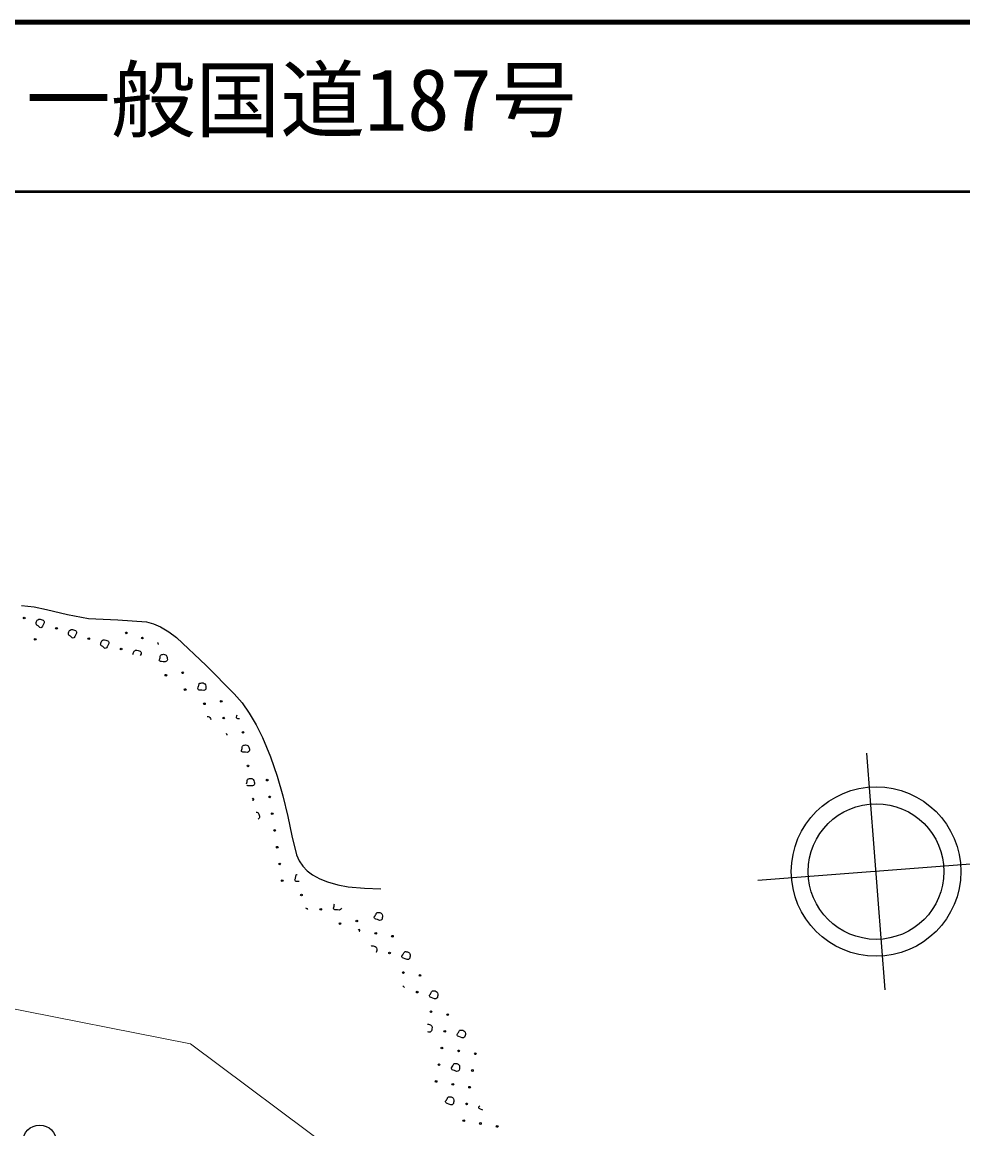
# Model space of a CAD drawing. Units: millimetres, scale not verified. Extents: x 40000 to 680000, y 20000 to 380000.
# Drawn here: x 216512 to 272006, y 314712 to 380000 of the extents above; entities that cross this region are included whole.
import ezdxf
from ezdxf.enums import TextEntityAlignment as Align

# ---------------------------------------------------------------- set-up
doc = ezdxf.new("R2010")
doc.units = ezdxf.units.MM
doc.header["$LTSCALE"] = 1000
for name, color, linetype, lineweight in [('M-BGD', 7, 'Continuous', 25), ('M-BMK-SRVR', 3, 'Continuous', 25), ('M-STR-HTXT', 7, 'Continuous', 13), ('M-TTL', 2, 'Continuous', 140), ('M-TTL-LINE', 7, 'Continuous', 50), ('M-TTL-TXT', 7, 'Continuous', 13)]:
    doc.layers.add(name, color=color, linetype=linetype, lineweight=lineweight)
doc.styles.add('ＭＳ ゴシック', font='')
doc.styles.get('ＭＳ ゴシック').set_extended_font_data('MS Gothic')

msp = doc.modelspace()

# ---------------------------------------------------------------- linework, layer by layer
at = {"layer": 'M-BGD'}
for p, q in [((216477, 345579), (217218, 345498)), ((217218, 345498), (217959, 345356)), ((217406, 344712), (217448, 344749)), ((217448, 344749), (217491, 344771)), ((217491, 344771), (217570, 344778)), ((217570, 344778), (217638, 344767)), ((217638, 344767), (217695, 344745)), ((217695, 344745), (217756, 344723)), ((217756, 344723), (217794, 344685)), ((217959, 345356), (219179, 345060)), ((219179, 345060), (220430, 344819)), ((220430, 344819), (222160, 344748)), ((222160, 344748), (223844, 344616)), ((217334, 344520), (217341, 344554)), ((217338, 344486), (217334, 344520)), ((217354, 344463), (217338, 344486)), ((217341, 344554), (217347, 344590)), ((217347, 344590), (217362, 344647)), ((217384, 344429), (217354, 344463)), ((217362, 344647), (217406, 344712)), ((217424, 344409), (217384, 344429)), ((217462, 344382), (217424, 344409)), ((217506, 344343), (217462, 344382)), ((217563, 344284), (217506, 344343)), ((217610, 344278), (217563, 344284)), ((217649, 344293), (217610, 344278)), ((217681, 344314), (217649, 344293)), ((217709, 344363), (217681, 344314)), ((217754, 344453), (217709, 344363)), ((217814, 344555), (217754, 344453)), ((217794, 344685), (217820, 344634)), ((217820, 344634), (217814, 344555)), ((219267, 344037), (219311, 344102)), ((219311, 344102), (219353, 344140)), ((219353, 344140), (219396, 344161)), ((219396, 344161), (219475, 344169)), ((219475, 344169), (219543, 344157)), ((219543, 344157), (219600, 344136)), ((219600, 344136), (219661, 344114)), ((219661, 344114), (219698, 344076)), ((219698, 344076), (219725, 344025)), ((223844, 344616), (224270, 344498)), ((224270, 344498), (224673, 344324)), ((224673, 344324), (225158, 344040)), ((219239, 343911), (219246, 343945)), ((219243, 343876), (219239, 343911)), ((219259, 343853), (219243, 343876)), ((219246, 343945), (219252, 343981)), ((219252, 343981), (219267, 344037)), ((219289, 343820), (219259, 343853)), ((219329, 343799), (219289, 343820)), ((219367, 343773), (219329, 343799)), ((219411, 343733), (219367, 343773)), ((219468, 343674), (219411, 343733)), ((219514, 343669), (219468, 343674)), ((219553, 343683), (219514, 343669)), ((219586, 343704), (219553, 343683)), ((219614, 343754), (219586, 343704)), ((219659, 343843), (219614, 343754)), ((219719, 343946), (219659, 343843)), ((219725, 344025), (219719, 343946)), ((221157, 343371), (221172, 343428)), ((221172, 343428), (221216, 343493)), ((221216, 343493), (221258, 343530)), ((221258, 343530), (221300, 343552)), ((221300, 343552), (221380, 343559)), ((221380, 343559), (221447, 343547)), ((221447, 343547), (221505, 343526)), ((221505, 343526), (221565, 343504)), ((221565, 343504), (221603, 343466)), ((221603, 343466), (221630, 343415)), ((221630, 343415), (221624, 343336)), ((225158, 344040), (225621, 343699)), ((225621, 343699), (227364, 342043)), ((221144, 343301), (221150, 343335)), ((221148, 343267), (221144, 343301)), ((221164, 343244), (221148, 343267)), ((221150, 343335), (221157, 343371)), ((221194, 343210), (221164, 343244)), ((221234, 343190), (221194, 343210)), ((221272, 343163), (221234, 343190)), ((221316, 343124), (221272, 343163)), ((221373, 343065), (221316, 343124)), ((221419, 343059), (221373, 343065)), ((221458, 343074), (221419, 343059)), ((221491, 343095), (221458, 343074)), ((221519, 343144), (221491, 343095)), ((221564, 343234), (221519, 343144)), ((221624, 343336), (221564, 343234)), ((223055, 342726), (223062, 342762)), ((223062, 342762), (223076, 342818)), ((223076, 342818), (223120, 342883)), ((223120, 342883), (223163, 342921)), ((223163, 342921), (223205, 342942)), ((223205, 342942), (223285, 342949)), ((223285, 342949), (223352, 342938)), ((223352, 342938), (223410, 342917)), ((223410, 342917), (223470, 342895)), ((223470, 342895), (223508, 342857)), ((223508, 342857), (223534, 342805)), ((223534, 342805), (223529, 342727)), ((223050, 342697), (223055, 342726)), ((223529, 342727), (223479, 342642)), ((224605, 342369), (224633, 342447)), ((224620, 342325), (224605, 342369)), ((224650, 342296), (224620, 342325)), ((224633, 342447), (224648, 342503)), ((224648, 342503), (224656, 342549)), ((224684, 342276), (224650, 342296)), ((224656, 342594), (224673, 342636)), ((224656, 342549), (224656, 342594)), ((224673, 342636), (224687, 342660)), ((224741, 342273), (224684, 342276)), ((224687, 342660), (224716, 342679)), ((224716, 342679), (224749, 342688)), ((224841, 342272), (224741, 342273)), ((224749, 342688), (224785, 342698)), ((224785, 342698), (224842, 342710)), ((224959, 342264), (224841, 342272)), ((224842, 342710), (224919, 342699)), ((224919, 342699), (224972, 342678)), ((225032, 342293), (224959, 342264)), ((224972, 342678), (225010, 342649)), ((225010, 342649), (225051, 342581)), ((225067, 342340), (225032, 342293)), ((225051, 342581), (225071, 342515)), ((225084, 342390), (225067, 342340)), ((225071, 342515), (225077, 342455)), ((225077, 342455), (225084, 342390)), ((227364, 342043), (229028, 340380)), ((226905, 340763), (226921, 340820)), ((226921, 340820), (226928, 340866)), ((226928, 340866), (226929, 340910)), ((226929, 340910), (226946, 340952)), ((226946, 340952), (226959, 340977)), ((226959, 340977), (226989, 340995)), ((226989, 340995), (227022, 341005)), ((227022, 341005), (227057, 341014)), ((227057, 341014), (227115, 341026)), ((227115, 341026), (227192, 341016)), ((227192, 341016), (227244, 340994)), ((227244, 340994), (227283, 340966)), ((227283, 340966), (227324, 340898)), ((227324, 340898), (227344, 340832)), ((227344, 340832), (227350, 340771)), ((226878, 340686), (226905, 340763)), ((226893, 340641), (226878, 340686)), ((226923, 340613), (226893, 340641)), ((226957, 340593), (226923, 340613)), ((227013, 340590), (226957, 340593)), ((227114, 340588), (227013, 340590)), ((227232, 340580), (227114, 340588)), ((227305, 340610), (227232, 340580)), ((227339, 340656), (227305, 340610)), ((227357, 340707), (227339, 340656)), ((227350, 340771), (227357, 340707)), ((229028, 340380), (229486, 339837)), ((229486, 339837), (229904, 339244)), ((227427, 339046), (227487, 339037)), ((227487, 339037), (227539, 339016)), ((227539, 339016), (227577, 338988)), ((227577, 338988), (227619, 338920)), ((227619, 338920), (227638, 338854)), ((229150, 339002), (229178, 339079)), ((229166, 338958), (229150, 339002)), ((229196, 338929), (229166, 338958)), ((229178, 339079), (229194, 339136)), ((229229, 338909), (229196, 338929)), ((229286, 338906), (229229, 338909)), ((229335, 338905), (229286, 338906)), ((229904, 339244), (230322, 338540)), ((230322, 338540), (230691, 337797)), ((230691, 337797), (231156, 336662)), ((229445, 337024), (229473, 337101)), ((229460, 336980), (229445, 337024)), ((229491, 336951), (229460, 336980)), ((229473, 337101), (229488, 337158)), ((229488, 337158), (229496, 337204)), ((229524, 336931), (229491, 336951)), ((229496, 337249), (229513, 337290)), ((229496, 337204), (229496, 337249)), ((229513, 337290), (229527, 337315)), ((229581, 336928), (229524, 336931)), ((229527, 337315), (229556, 337333)), ((229556, 337333), (229590, 337343)), ((229681, 336927), (229581, 336928)), ((229590, 337343), (229625, 337353)), ((229625, 337353), (229682, 337365)), ((229799, 336918), (229681, 336927)), ((229682, 337365), (229760, 337354)), ((229760, 337354), (229812, 337332)), ((229873, 336948), (229799, 336918)), ((229812, 337332), (229850, 337304)), ((229850, 337304), (229891, 337236)), ((229907, 336994), (229873, 336948)), ((229891, 337236), (229911, 337170)), ((229924, 337045), (229907, 336994)), ((229911, 337170), (229917, 337109)), ((229917, 337109), (229924, 337045)), ((231156, 336662), (231558, 335520)), ((229746, 335063), (229767, 335123)), ((229767, 335123), (229783, 335180)), ((229785, 334973), (229777, 334980)), ((229783, 335180), (229791, 335226)), ((229819, 334953), (229785, 334973)), ((229791, 335270), (229808, 335312)), ((229791, 335226), (229791, 335270)), ((229808, 335312), (229821, 335337)), ((229875, 334950), (229819, 334953)), ((229821, 335337), (229851, 335355)), ((229851, 335355), (229884, 335365)), ((229976, 334949), (229875, 334950)), ((229884, 335365), (229919, 335374)), ((229919, 335374), (229977, 335387)), ((230094, 334940), (229976, 334949)), ((229977, 335387), (230054, 335376)), ((230054, 335376), (230107, 335354)), ((230167, 334970), (230094, 334940)), ((230107, 335354), (230145, 335326)), ((230145, 335326), (230186, 335258)), ((230202, 335016), (230167, 334970)), ((230186, 335258), (230206, 335192)), ((230219, 335067), (230202, 335016)), ((230206, 335192), (230212, 335131)), ((230212, 335131), (230219, 335067)), ((231558, 335520), (231900, 334356)), ((231900, 334356), (232192, 333142)), ((230322, 333401), (230349, 333398)), ((230349, 333398), (230401, 333376)), ((230401, 333376), (230439, 333348)), ((230462, 332992), (230436, 332981)), ((230439, 333348), (230481, 333280)), ((230496, 333038), (230462, 332992)), ((230481, 333280), (230500, 333214)), ((230514, 333089), (230496, 333038)), ((230500, 333214), (230507, 333153)), ((230507, 333153), (230514, 333089)), ((232192, 333142), (232420, 331993)), ((232420, 331993), (232703, 330876)), ((232703, 330876), (232859, 330530)), ((232859, 330530), (233070, 330210)), ((232683, 329697), (232713, 329715)), ((232713, 329715), (232746, 329725)), ((233070, 330210), (233332, 329938)), ((233332, 329938), (233640, 329704)), ((232602, 329406), (232629, 329483)), ((232617, 329362), (232602, 329406)), ((232647, 329333), (232617, 329362)), ((232629, 329483), (232645, 329540)), ((232645, 329540), (232653, 329586)), ((232681, 329313), (232647, 329333)), ((232653, 329631), (232670, 329672)), ((232653, 329586), (232653, 329631)), ((232670, 329672), (232683, 329697)), ((232737, 329310), (232681, 329313)), ((232838, 329309), (232737, 329310)), ((232861, 329307), (232838, 329309)), ((233640, 329704), (234069, 329466)), ((234069, 329466), (234532, 329279)), ((234532, 329279), (235141, 329105)), ((235141, 329105), (235749, 328993)), ((235749, 328993), (236711, 328907)), ((236711, 328907), (237671, 328880)), ((233223, 327752), (233263, 327736)), ((234874, 327722), (234902, 327800)), ((234902, 327800), (234918, 327856)), ((234918, 327856), (234925, 327902)), ((234925, 327902), (234926, 327947)), ((234926, 327947), (234939, 327979)), ((233263, 327736), (233301, 327708)), ((233301, 327708), (233339, 327646)), ((234890, 327678), (234874, 327722)), ((234920, 327649), (234890, 327678)), ((234953, 327629), (234920, 327649)), ((235010, 327626), (234953, 327629)), ((235111, 327625), (235010, 327626)), ((235229, 327617), (235111, 327625)), ((235302, 327646), (235229, 327617)), ((235336, 327693), (235302, 327646)), ((235353, 327741), (235336, 327693)), ((237284, 327220), (237334, 327285)), ((237284, 327173), (237284, 327220)), ((237304, 327137), (237284, 327173)), ((237330, 327107), (237304, 327137)), ((237382, 327086), (237330, 327107)), ((237334, 327285), (237367, 327334)), ((237367, 327334), (237388, 327375)), ((237388, 327375), (237403, 327418)), ((237403, 327418), (237432, 327452)), ((237432, 327452), (237453, 327471)), ((237453, 327471), (237486, 327479)), ((237486, 327479), (237521, 327478)), ((237521, 327478), (237558, 327476)), ((237558, 327476), (237616, 327470)), ((237616, 327470), (237686, 327435)), ((237686, 327435), (237729, 327398)), ((237729, 327398), (237756, 327359)), ((237759, 327153), (237745, 327090)), ((237756, 327359), (237774, 327282)), ((237772, 327213), (237759, 327153)), ((237774, 327282), (237772, 327213)), ((237477, 327054), (237382, 327086)), ((237587, 327009), (237477, 327054)), ((237666, 327014), (237587, 327009)), ((237713, 327047), (237666, 327014)), ((237745, 327090), (237713, 327047)), ((237095, 325485), (237112, 325500)), ((237112, 325500), (237145, 325509)), ((237145, 325509), (237180, 325507)), ((237180, 325507), (237216, 325505)), ((237216, 325505), (237275, 325499)), ((237275, 325499), (237345, 325464)), ((237345, 325464), (237388, 325427)), ((237388, 325427), (237415, 325388)), ((237418, 325182), (237404, 325119)), ((237415, 325388), (237433, 325311)), ((237431, 325242), (237418, 325182)), ((237433, 325311), (237431, 325242)), ((239033, 325106), (239062, 325140)), ((239062, 325140), (239082, 325159)), ((239082, 325159), (239116, 325168)), ((239116, 325168), (239151, 325166)), ((239151, 325166), (239187, 325164)), ((239187, 325164), (239245, 325158)), ((239245, 325158), (239316, 325123)), ((237404, 325119), (237397, 325109)), ((238913, 324908), (238964, 324973)), ((238914, 324862), (238913, 324908)), ((238934, 324825), (238914, 324862)), ((238959, 324796), (238934, 324825)), ((239012, 324775), (238959, 324796)), ((238964, 324973), (238997, 325022)), ((238997, 325022), (239018, 325063)), ((239107, 324742), (239012, 324775)), ((239018, 325063), (239033, 325106)), ((239217, 324697), (239107, 324742)), ((239296, 324702), (239217, 324697)), ((239343, 324735), (239296, 324702)), ((239316, 325123), (239358, 325086)), ((239375, 324778), (239343, 324735)), ((239358, 325086), (239386, 325047)), ((239389, 324841), (239375, 324778)), ((239386, 325047), (239404, 324970)), ((239402, 324901), (239389, 324841)), ((239404, 324970), (239402, 324901)), ((238974, 323152), (239017, 323115)), ((239017, 323115), (239045, 323077)), ((239045, 323077), (239049, 323056)), ((240543, 322597), (240594, 322661)), ((240544, 322550), (240543, 322597)), ((240563, 322513), (240544, 322550)), ((240594, 322661), (240626, 322710)), ((240626, 322710), (240648, 322752)), ((240648, 322752), (240662, 322794)), ((240662, 322794), (240692, 322828)), ((240692, 322828), (240712, 322847)), ((240712, 322847), (240746, 322856)), ((240746, 322856), (240780, 322854)), ((240780, 322854), (240817, 322852)), ((240817, 322852), (240875, 322846)), ((240875, 322846), (240945, 322811)), ((240945, 322811), (240988, 322774)), ((240988, 322774), (241015, 322736)), ((241018, 322530), (241005, 322466)), ((241015, 322736), (241033, 322658)), ((241031, 322589), (241018, 322530)), ((241033, 322658), (241031, 322589)), ((240589, 322484), (240563, 322513)), ((240642, 322463), (240589, 322484)), ((240737, 322430), (240642, 322463)), ((240846, 322385), (240737, 322430)), ((240925, 322391), (240846, 322385)), ((240972, 322424), (240925, 322391)), ((241005, 322466), (240972, 322424)), ((240417, 320885), (240439, 320884)), ((240439, 320884), (240476, 320882)), ((240476, 320882), (240534, 320875)), ((240534, 320875), (240604, 320841)), ((240604, 320841), (240647, 320804)), ((240647, 320804), (240674, 320765)), ((240674, 320765), (240692, 320687)), ((240690, 320619), (240677, 320559)), ((240692, 320687), (240690, 320619)), ((240505, 320415), (240447, 320439)), ((240584, 320420), (240505, 320415)), ((240631, 320453), (240584, 320420)), ((240664, 320496), (240631, 320453)), ((240677, 320559), (240664, 320496)), ((242172, 320285), (242223, 320350)), ((242173, 320238), (242172, 320285)), ((242193, 320201), (242173, 320238)), ((242218, 320172), (242193, 320201)), ((242271, 320151), (242218, 320172)), ((242223, 320350), (242256, 320399)), ((242256, 320399), (242277, 320440)), ((242366, 320119), (242271, 320151)), ((242277, 320440), (242292, 320482)), ((242292, 320482), (242321, 320517)), ((242321, 320517), (242341, 320535)), ((242341, 320535), (242375, 320544)), ((242476, 320074), (242366, 320119)), ((242375, 320544), (242410, 320542)), ((242410, 320542), (242446, 320541)), ((242446, 320541), (242504, 320534)), ((242555, 320079), (242476, 320074)), ((242504, 320534), (242575, 320500)), ((242602, 320112), (242555, 320079)), ((242575, 320500), (242618, 320463)), ((242634, 320155), (242602, 320112)), ((242618, 320463), (242645, 320424)), ((242648, 320218), (242634, 320155)), ((242645, 320424), (242663, 320346)), ((242661, 320277), (242648, 320218)), ((242663, 320346), (242661, 320277)), ((241831, 318314), (241882, 318379)), ((241832, 318267), (241831, 318314)), ((241852, 318231), (241832, 318267)), ((241877, 318201), (241852, 318231)), ((241930, 318180), (241877, 318201)), ((241882, 318379), (241915, 318428)), ((241915, 318428), (241936, 318469)), ((242025, 318148), (241930, 318180)), ((241936, 318469), (241951, 318511)), ((241951, 318511), (241980, 318546)), ((241980, 318546), (242000, 318565)), ((242000, 318565), (242034, 318573)), ((242135, 318103), (242025, 318148)), ((242034, 318573), (242069, 318572)), ((242069, 318572), (242105, 318570)), ((242105, 318570), (242163, 318563)), ((242214, 318108), (242135, 318103)), ((242163, 318563), (242234, 318529)), ((242261, 318141), (242214, 318108)), ((242234, 318529), (242277, 318492)), ((242293, 318184), (242261, 318141)), ((242277, 318492), (242304, 318453)), ((242307, 318247), (242293, 318184)), ((242304, 318453), (242322, 318375)), ((242320, 318307), (242307, 318247)), ((242322, 318375), (242320, 318307)), ((241490, 316343), (241541, 316408)), ((241491, 316297), (241490, 316343)), ((241511, 316260), (241491, 316297)), ((241536, 316231), (241511, 316260)), ((241589, 316210), (241536, 316231)), ((241541, 316408), (241574, 316457)), ((241574, 316457), (241595, 316498)), ((241684, 316177), (241589, 316210)), ((241595, 316498), (241610, 316541)), ((241610, 316541), (241639, 316575)), ((241639, 316575), (241659, 316594)), ((241659, 316594), (241693, 316603)), ((241794, 316132), (241684, 316177)), ((241693, 316603), (241728, 316601)), ((241728, 316601), (241764, 316599)), ((241764, 316599), (241822, 316593)), ((241873, 316137), (241794, 316132)), ((241822, 316593), (241893, 316558)), ((241920, 316170), (241873, 316137)), ((241893, 316558), (241935, 316521)), ((241952, 316213), (241920, 316170)), ((241935, 316521), (241963, 316482)), ((241966, 316276), (241952, 316213)), ((241963, 316482), (241981, 316405)), ((241979, 316336), (241966, 316276)), ((241981, 316405), (241979, 316336)), ((243461, 316002), (243511, 316066)), ((243462, 315956), (243461, 316002)), ((243482, 315919), (243462, 315956)), ((243507, 315889), (243482, 315919)), ((243560, 315869), (243507, 315889)), ((243655, 315836), (243560, 315869)), ((243684, 315824), (243655, 315836))]:
    msp.add_line(p, q, dxfattribs=at)
for centre, radius in [((216636, 344846), 49.8), ((218540, 344236), 49.8), ((217283, 343589), 49.8), ((220445, 343627), 49.8), ((222655, 343970), 49.8), ((223607, 343665), 49.8), ((222350, 343017), 49.8), ((224994, 341472), 49.8), ((225983, 341619), 49.8), ((226130, 340630), 49.8), ((227267, 339788), 49.8), ((228256, 339935), 49.8), ((228403, 338946), 49.8), ((229540, 338104), 49.8), ((229834, 336126), 49.8), ((230971, 335284), 49.8), ((231118, 334295), 49.8), ((231265, 333306), 49.8), ((231413, 332317), 49.8), ((231560, 331328), 49.8), ((231707, 330339), 49.8), ((231855, 329350), 49.8), ((232991, 328508), 49.8), ((234127, 327666), 49.8), ((235264, 326824), 49.8), ((236253, 326972), 49.8), ((237372, 326246), 49.8), ((238357, 326075), 49.8), ((238186, 325090), 49.8), ((239001, 323934), 49.8), ((239986, 323763), 49.8), ((239816, 322778), 49.8), ((240631, 321622), 49.8), ((241616, 321452), 49.8), ((241446, 320466), 49.8), ((241275, 319481), 49.8), ((242260, 319310), 49.8), ((243246, 319140), 49.8), ((241105, 318496), 49.8), ((243075, 318155), 49.8), ((240934, 317510), 49.8), ((241919, 317340), 49.8), ((242905, 317169), 49.8), ((242734, 316184), 49.8), ((217543, 313942), 995), ((242564, 315199), 49.8), ((243549, 315028), 49.8), ((244534, 314857), 49.8)]:
    msp.add_circle(centre, radius, dxfattribs=at)
for centre, start, end in [((224560, 343360), 126.3949, 259.59302), ((228551, 337957), 340.21579, 113.05762), ((230129, 334148), 248.45215, 153.09247), ((236386, 326416), 268.6792, 168.98071)]:
    msp.add_arc(centre, 49.8, start, end, dxfattribs=at)
at = {"layer": 'M-BMK-SRVR'}
for p, q in [((267423, 322911), (266349, 336870)), ((284833, 331271), (259907, 329354))]:
    msp.add_line(p, q, dxfattribs=at)
for radius in [5000, 4000]:
    msp.add_circle((266886, 329891), radius, dxfattribs=at)
at = {"layer": 'M-STR-HTXT'}
for p, q in [((199366, 325074), (226451, 319733)), ((226451, 319733), (261049, 293882))]:
    msp.add_line(p, q, dxfattribs=at)
at = {"layer": 'M-TTL'}
msp.add_line((680000, 380000), (40000, 380000), dxfattribs=at)
at = {"layer": 'M-TTL-LINE'}
msp.add_line((40000, 370000), (680000, 370000), dxfattribs=at)

# ---------------------------------------------------------------- texts
at = {"layer": 'M-TTL-TXT', "style": 'ＭＳ ゴシック'}
msp.add_text('一般国道187号', height=3666, dxfattribs=at).set_placement((216734, 372500), align=Align.BOTTOM_LEFT)

doc.saveas('drawing.dxf')
